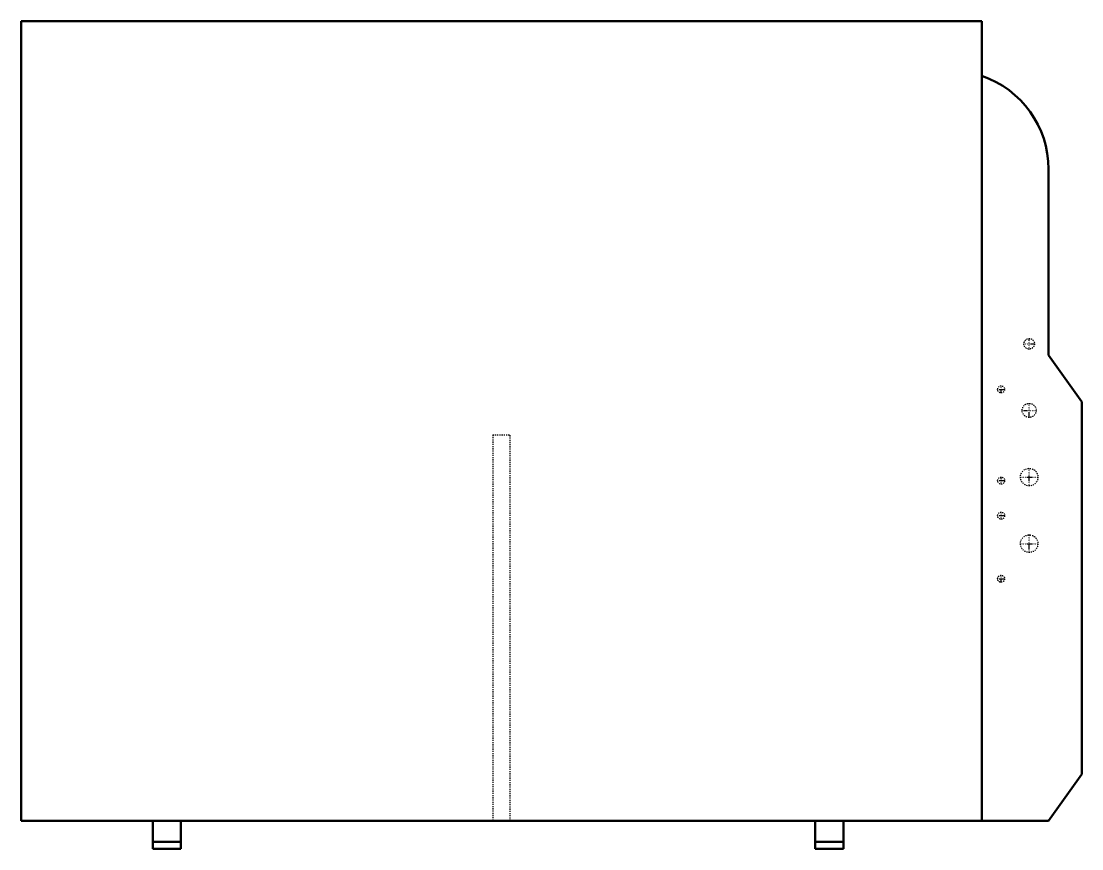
# Model space of a CAD drawing. Header units: millimetres. Extents: x -480 to 480, y 0 to 749.
import ezdxf

# ---------------------------------------------------------------- set-up
doc = ezdxf.new("R2010")
doc.units = ezdxf.units.MM
doc.linetypes.add('Center', pattern=[1.5, 0.45, -0.5, 0.05, -0.5])
doc.linetypes.add('Dashed', pattern=[2, 1, -1])
for name, color, linetype, lineweight in [('AM_0', 7, 'Continuous', 50), ('AM_7', 7, 'Center', 25), ('AM_9', 6, 'Dashed', 25)]:
    doc.layers.add(name, color=color, linetype=linetype, lineweight=lineweight)

# ---------------------------------------------------------------- blocks, each defined once
blk = doc.blocks.new('1_4MXM36AVJU9_PART13_0_in_4MXM36AVJU9_0')
at = {"layer": 'AM_0'}
for p, q in [((389.73125, 749.3), (-480.21875, 749.3)), ((-480.21875, 749.3), (-480.21875, 25.4)), ((389.73125, 25.4), (389.73125, 749.3)), ((-480.21875, 25.4), (-361.15625, 25.4)), ((-335.75625, 25.4), (238.91875, 25.4)), ((264.31875, 25.4), (389.73125, 25.4))]:
    blk.add_line(p, q, dxfattribs=at)
blk = doc.blocks.new('2_4MXM36AVJU9_PART12_0_in_4MXM36AVJU9_0')
at = {"layer": 'AM_0'}
for p, q in [((450.06, 446.88), (450.06, 615.47)), ((480.22, 404.73), (450.06, 446.88)), ((480.22, 67.55), (480.22, 404.73)), ((450.06, 25.4), (480.22, 67.55)), ((389.73, 25.4), (450.06, 25.4))]:
    blk.add_line(p, q, dxfattribs=at)
blk.add_arc((361, 615.47), 89.06, 360, 71.17736, dxfattribs=at)
blk = doc.blocks.new('3_4MXM36AVJU9_PART11_0_in_4MXM36AVJU9_0')
at = {"layer": 'AM_0'}
for p, q in [((-361.15625, 0), (-361.15625, 25.4)), ((-361.15625, 25.4), (-335.75625, 25.4)), ((-335.75625, 25.4), (-335.75625, 0)), ((-361.15625, 6.35), (-335.75625, 6.35)), ((-361.15625, 0), (-335.75625, 0))]:
    blk.add_line(p, q, dxfattribs=at)
blk = doc.blocks.new('4_4MXM36AVJU9_PART10_0_in_4MXM36AVJU9_0')
at = {"layer": 'AM_0'}
for p, q in [((238.91875, 0), (238.91875, 25.4)), ((264.31875, 25.4), (238.91875, 25.4)), ((264.31875, 25.4), (264.31875, 0)), ((264.31875, 6.35), (238.91875, 6.35)), ((264.31875, 0), (238.91875, 0))]:
    blk.add_line(p, q, dxfattribs=at)
blk = doc.blocks.new('5_4MXM36AVJU9_PART9_0_in_4MXM36AVJU9_0')
at = {"layer": 'AM_9'}
for p, q in [((-53.18125, 374.65), (-37.30625, 374.65)), ((-53.18125, 374.65), (-53.18125, 25.4)), ((-37.30625, 25.4), (-37.30625, 374.65))]:
    blk.add_line(p, q, dxfattribs=at)
blk = doc.blocks.new('6_4MXM36AVJU9_PART8_0_in_4MXM36AVJU9_0')
at = {"layer": 'AM_7'}
for p, q in [((432.59375, 267.890625), (432.59375, 284.559375)), ((424.259375, 276.225), (440.928125, 276.225))]:
    blk.add_line(p, q, dxfattribs=at)
at = {"layer": 'AM_9'}
blk.add_circle((432.59375, 276.225), 7.9375, dxfattribs=at)
blk = doc.blocks.new('7_4MXM36AVJU9_PART7_0_in_4MXM36AVJU9_0')
at = {"layer": 'AM_7'}
for p, q in [((403.86, 244.475), (410.5275, 244.475)), ((407.19375, 241.14125), (407.19375, 247.80875))]:
    blk.add_line(p, q, dxfattribs=at)
at = {"layer": 'AM_9'}
blk.add_circle((407.19375, 244.475), 3.175, dxfattribs=at)
blk = doc.blocks.new('8_4MXM36AVJU9_PART6_0_in_4MXM36AVJU9_0')
at = {"layer": 'AM_7'}
for p, q in [((403.86, 301.625), (410.5275, 301.625)), ((407.19375, 298.29125), (407.19375, 304.95875))]:
    blk.add_line(p, q, dxfattribs=at)
at = {"layer": 'AM_9'}
blk.add_circle((407.19375, 301.625), 3.175, dxfattribs=at)
blk = doc.blocks.new('9_4MXM36AVJU9_PART5_0_in_4MXM36AVJU9_0')
at = {"layer": 'AM_7'}
for p, q in [((407.19375, 330.04125), (407.19375, 336.70875)), ((403.86, 333.375), (410.5275, 333.375))]:
    blk.add_line(p, q, dxfattribs=at)
at = {"layer": 'AM_9'}
blk.add_circle((407.19375, 333.375), 3.175, dxfattribs=at)
blk = doc.blocks.new('10_4MXM36AVJU9_PART4_0_in_4MXM36AVJU9_0')
at = {"layer": 'AM_7'}
for p, q in [((403.86, 415.925), (410.5275, 415.925)), ((407.19375, 412.59125), (407.19375, 419.25875))]:
    blk.add_line(p, q, dxfattribs=at)
at = {"layer": 'AM_9'}
blk.add_circle((407.19375, 415.925), 3.175, dxfattribs=at)
blk = doc.blocks.new('11_4MXM36AVJU9_PART3_0_in_4MXM36AVJU9_0')
at = {"layer": 'AM_7'}
for p, q in [((424.259375, 336.55), (440.928125, 336.55)), ((432.59375, 328.215625), (432.59375, 344.884375))]:
    blk.add_line(p, q, dxfattribs=at)
at = {"layer": 'AM_9'}
blk.add_circle((432.59375, 336.55), 7.9375, dxfattribs=at)
blk = doc.blocks.new('12_4MXM36AVJU9_PART2_0_in_4MXM36AVJU9_0')
at = {"layer": 'AM_7'}
for p, q in [((432.59375, 390.2075), (432.59375, 403.5425)), ((425.92625, 396.875), (439.26125, 396.875))]:
    blk.add_line(p, q, dxfattribs=at)
at = {"layer": 'AM_9'}
blk.add_circle((432.59375, 396.875), 6.35, dxfattribs=at)
blk = doc.blocks.new('13_4MXM36AVJU9_PART1_0_in_4MXM36AVJU9_0')
at = {"layer": 'AM_7'}
for p, q in [((432.59375, 452.199375), (432.59375, 462.200625)), ((427.593125, 457.2), (437.594375, 457.2))]:
    blk.add_line(p, q, dxfattribs=at)
at = {"layer": 'AM_9'}
blk.add_circle((432.59375, 457.2), 4.7625, dxfattribs=at)

msp = doc.modelspace()

# ---------------------------------------------------------------- block references
for name in ['1_4MXM36AVJU9_PART13_0_in_4MXM36AVJU9_0', '2_4MXM36AVJU9_PART12_0_in_4MXM36AVJU9_0', '13_4MXM36AVJU9_PART1_0_in_4MXM36AVJU9_0', '10_4MXM36AVJU9_PART4_0_in_4MXM36AVJU9_0', '12_4MXM36AVJU9_PART2_0_in_4MXM36AVJU9_0', '5_4MXM36AVJU9_PART9_0_in_4MXM36AVJU9_0', '9_4MXM36AVJU9_PART5_0_in_4MXM36AVJU9_0', '11_4MXM36AVJU9_PART3_0_in_4MXM36AVJU9_0', '8_4MXM36AVJU9_PART6_0_in_4MXM36AVJU9_0', '6_4MXM36AVJU9_PART8_0_in_4MXM36AVJU9_0', '7_4MXM36AVJU9_PART7_0_in_4MXM36AVJU9_0', '3_4MXM36AVJU9_PART11_0_in_4MXM36AVJU9_0', '4_4MXM36AVJU9_PART10_0_in_4MXM36AVJU9_0']:
    msp.add_blockref(name, (0, 0))

doc.saveas('drawing.dxf')
